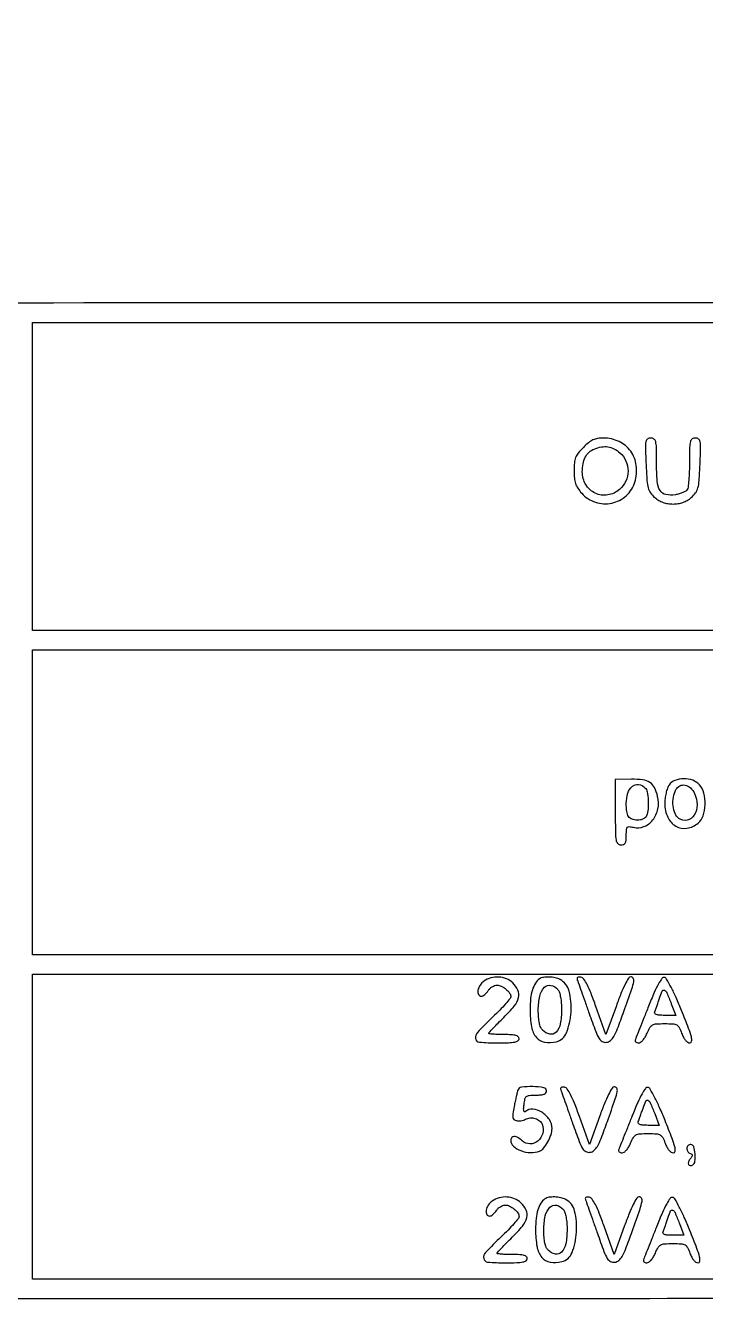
# Model space of a CAD drawing. Header units: millimetres. Extents: x 9982696 to 10277415, y 3207660 to 3335318.
# Drawn here: x 10019436.5 to 10019467.9, y 3333524 to 3333582.7 of the extents above; entities that cross this region are included whole.
import ezdxf

# ---------------------------------------------------------------- set-up
doc = ezdxf.new("R2010")
doc.units = ezdxf.units.MM
doc.header["$LTSCALE"] = 2

msp = doc.modelspace()

# ---------------------------------------------------------------- linework, layer by layer
msp.add_lwpolyline([(10019324.143, 3333524.021, 0.000002), (10019350.551, 3333523.998, 0.000133), (10019379.648, 3333523.981, 0.00008), (10019414.173, 3333523.975, 0.000071), (10019459.713, 3333523.982, 0.000351), (10019485.391, 3333524.007, 0.000016), (10019504.112, 3333524.039, 0.198457), (10019504.325, 3333524.128, 0.196938), (10019504.411, 3333524.334, 0.000233), (10019504.445, 3333529.037, 0.001377), (10019504.47, 3333535.563, 0.00029), (10019504.477, 3333546.965, 0.00015), (10019504.472, 3333561.793, 0.002539), (10019504.445, 3333566.687, 0.002021), (10019504.403, 3333569.501, 0.271532), (10019504.231, 3333569.782, 0.123497), (10019503.626, 3333569.934, 0.000003), (10019414.011, 3333569.924, 0.000002), (10019324.291, 3333569.913, 0.19888)], format="xyb")
for points in [[(10019503.589, 3333561.918), (10019503.589, 3333554.812), (10019470.214, 3333554.812), (10019436.839, 3333554.812), (10019436.839, 3333561.918), (10019436.839, 3333569.025), (10019470.214, 3333569.025), (10019503.589, 3333569.025)], [(10019503.589, 3333546.881), (10019503.589, 3333539.838), (10019470.214, 3333539.838), (10019436.839, 3333539.838), (10019436.839, 3333546.881), (10019436.839, 3333553.924), (10019470.214, 3333553.924), (10019503.589, 3333553.924)], [(10019503.589, 3333531.907), (10019503.589, 3333524.864), (10019470.214, 3333524.864), (10019436.839, 3333524.864), (10019436.839, 3333531.907), (10019436.839, 3333538.95), (10019470.214, 3333538.95), (10019503.589, 3333538.95)]]:
    msp.add_lwpolyline(points, close=True)
for points in [[(10019462.27, 3333563.264, 0.025675), (10019462.035, 3333563.003, 0.075536), (10019461.913, 3333562.795, 0.072773), (10019461.855, 3333562.557, 0.022645), (10019461.838, 3333562.187, 0.022905), (10019461.854, 3333561.837, 0.058966), (10019461.907, 3333561.59, 0.065901), (10019462.012, 3333561.379, 0.034713), (10019462.192, 3333561.147, 0.13198), (10019462.824, 3333560.733, 0.131389), (10019463.579, 3333560.691, 0.133102), (10019464.247, 3333561.031, 0.136982), (10019464.643, 3333561.659, 0.102343), (10019464.71, 3333562.422, 0.126452), (10019464.454, 3333563.085, 0.129198), (10019463.915, 3333563.533, 0.109406), (10019463.19, 3333563.695, 0.040965), (10019462.925, 3333563.673, 0.068932), (10019462.713, 3333563.607, 0.061111), (10019462.51, 3333563.48, 0.025798)], [(10019465.161, 3333562.473, 0.005983), (10019465.203, 3333561.727, 0.047791), (10019465.258, 3333561.388, 0.093937), (10019465.365, 3333561.165, 0.056841), (10019465.564, 3333560.95, 0.043464), (10019465.749, 3333560.817, 0.048555), (10019465.949, 3333560.723, 0.04741), (10019466.166, 3333560.668, 0.038283), (10019466.407, 3333560.649, 0.038283), (10019466.647, 3333560.668, 0.04741), (10019466.865, 3333560.723, 0.048555), (10019467.064, 3333560.817, 0.043464), (10019467.25, 3333560.95, 0.056841), (10019467.449, 3333561.165, 0.093937), (10019467.555, 3333561.388, 0.047791), (10019467.611, 3333561.727, 0.005983), (10019467.653, 3333562.473, 0.003501), (10019467.681, 3333563.251, 0.051098), (10019467.661, 3333563.525, 0.195044), (10019467.585, 3333563.647, 0.157735), (10019467.437, 3333563.695, 0.149964), (10019467.289, 3333563.65, 0.186131), (10019467.207, 3333563.532, 0.054979), (10019467.174, 3333563.273, 0.004459), (10019467.166, 3333562.585, -0.008607), (10019467.158, 3333562.148, -0.011609), (10019467.135, 3333561.753, -0.008767), (10019467.102, 3333561.426, -0.112401), (10019467.061, 3333561.311, -0.11663), (10019466.992, 3333561.244, -0.03378), (10019466.857, 3333561.175, -0.031977), (10019466.691, 3333561.116, -0.0293), (10019466.514, 3333561.076, -0.089741), (10019466.072, 3333561.084, -0.214395), (10019465.81, 3333561.271, -0.114011), (10019465.678, 3333561.696, -0.0187), (10019465.645, 3333562.562, 0.00431), (10019465.639, 3333563.266, 0.054004), (10019465.606, 3333563.53, 0.185414), (10019465.525, 3333563.649, 0.152266), (10019465.377, 3333563.695, 0.157735), (10019465.229, 3333563.647, 0.195044), (10019465.152, 3333563.525, 0.051098), (10019465.132, 3333563.251, 0.003501)], [(10019463.954, 3333563.011, -0.110389), (10019464.235, 3333562.633, -0.107816), (10019464.333, 3333562.168, -0.106886), (10019464.227, 3333561.702, -0.106793), (10019463.939, 3333561.321, -0.138023), (10019463.392, 3333561.066, -0.151656), (10019462.815, 3333561.147, -0.150028), (10019462.381, 3333561.542, -0.13451), (10019462.219, 3333562.131, -0.046089), (10019462.254, 3333562.506, -0.073739), (10019462.358, 3333562.81, -0.086149), (10019462.531, 3333563.037, -0.091602), (10019462.767, 3333563.187, -0.050952), (10019463.103, 3333563.284, -0.081817), (10019463.401, 3333563.288, -0.084136), (10019463.678, 3333563.198, -0.056924)], [(10019463.742, 3333546.423, 0.003025), (10019463.748, 3333545.485, 0.038648), (10019463.779, 3333545.134, 0.143805), (10019463.856, 3333544.976, 0.211282), (10019463.996, 3333544.914, 0.08801), (10019464.123, 3333544.936, 0.177544), (10019464.2, 3333545.001, 0.107342), (10019464.239, 3333545.127, 0.022274), (10019464.25, 3333545.36, -0.015243), (10019464.258, 3333545.63, -0.169164), (10019464.299, 3333545.728, -0.24275), (10019464.384, 3333545.76, -0.033224), (10019464.577, 3333545.725, 0.157483), (10019465.06, 3333545.757, 0.132422), (10019465.473, 3333546.066, 0.117375), (10019465.708, 3333546.576, 0.108327), (10019465.697, 3333547.154, 0.056096), (10019465.552, 3333547.558, 0.134657), (10019465.342, 3333547.795, 0.114092), (10019465.016, 3333547.914, 0.034314), (10019464.487, 3333547.943), (10019463.742, 3333547.932)], [(10019466.224, 3333547.677, 0.069208), (10019466.147, 3333547.528, 0.027605), (10019466.084, 3333547.307, 0.02658), (10019466.041, 3333547.056, 0.029492), (10019466.026, 3333546.811, 0.10657), (10019466.16, 3333546.191, 0.1564), (10019466.531, 3333545.781, 0.172042), (10019467.043, 3333545.685, 0.131935), (10019467.567, 3333545.918, 0.14708), (10019467.794, 3333546.251, 0.068462), (10019467.883, 3333546.771, 0.067409), (10019467.828, 3333547.308, 0.125381), (10019467.624, 3333547.692, 0.124051), (10019467.313, 3333547.9, 0.088278), (10019466.897, 3333547.97, 0.091274), (10019466.495, 3333547.891, 0.147315)], [(10019465.112, 3333547.553, -0.152596), (10019465.213, 3333547.362, -0.030439), (10019465.259, 3333546.973, -0.033005), (10019465.256, 3333546.562, -0.073232), (10019465.188, 3333546.257, -0.122927), (10019465.132, 3333546.177, -0.069839), (10019465.033, 3333546.113, -0.06032), (10019464.903, 3333546.07, -0.04885), (10019464.757, 3333546.056, -0.088295), (10019464.514, 3333546.099, -0.161812), (10019464.358, 3333546.223, -0.112807), (10019464.274, 3333546.453, -0.03189), (10019464.25, 3333546.836, -0.075797), (10019464.321, 3333547.305, -0.144667), (10019464.531, 3333547.619, -0.211478), (10019464.818, 3333547.7, -0.162732)], [(10019467.398, 3333547.289, -0.110591), (10019467.519, 3333546.762, -0.141153), (10019467.384, 3333546.284, -0.202297), (10019467.062, 3333546.056, -0.209919), (10019466.68, 3333546.133, -0.142725), (10019466.499, 3333546.359, -0.072572), (10019466.409, 3333546.715, -0.067353), (10019466.422, 3333547.114, -0.081512), (10019466.542, 3333547.468, -0.15486), (10019466.722, 3333547.643, -0.169398), (10019466.963, 3333547.674, -0.137405), (10019467.21, 3333547.546, -0.093389)], [(10019457.679, 3333538.625, 0.096579), (10019457.499, 3333538.439, 0.100221), (10019457.405, 3333538.2, 0.157297), (10019457.431, 3333538.013, 0.28805), (10019457.557, 3333537.934, 0.121331), (10019457.629, 3333537.952, 0.047568), (10019457.716, 3333538.009, 0.043473), (10019457.803, 3333538.091, 0.041443), (10019457.875, 3333538.188, -0.061547), (10019457.954, 3333538.285, -0.050971), (10019458.059, 3333538.367, -0.052986), (10019458.172, 3333538.423, -0.088032), (10019458.277, 3333538.442, -0.112182), (10019458.482, 3333538.396, -0.062377), (10019458.698, 3333538.257, -0.063962), (10019458.865, 3333538.076, -0.156061), (10019458.92, 3333537.905, -0.176188), (10019458.889, 3333537.821, -0.007375), (10019458.677, 3333537.576, -0.011969), (10019458.411, 3333537.29, -0.008143), (10019458.095, 3333536.978, 0.011195), (10019457.376, 3333536.258, 0.23413), (10019457.287, 3333535.976, 0.3469), (10019457.469, 3333535.809, 0.019493), (10019458.285, 3333535.777, 0.006994), (10019458.817, 3333535.785, 0.039364), (10019459.1, 3333535.815, 0.093584), (10019459.248, 3333535.873, 0.258593), (10019459.3, 3333535.967, 0.211442), (10019459.26, 3333536.058, 0.118311), (10019459.152, 3333536.117, 0.054498), (10019458.951, 3333536.149, 0.01212), (10019458.603, 3333536.158, -0.008175), (10019458.335, 3333536.162, -0.013563), (10019458.11, 3333536.176, -0.00717), (10019457.926, 3333536.194, -0.380739), (10019457.905, 3333536.219, -0.189423), (10019457.92, 3333536.258, -0.002367), (10019458.11, 3333536.46, -0.006564), (10019458.335, 3333536.692, -0.004204), (10019458.603, 3333536.955, 0.029162), (10019459.08, 3333537.475, 0.109426), (10019459.278, 3333537.868, 0.1695), (10019459.248, 3333538.209, 0.098761), (10019459.007, 3333538.547, 0.092568), (10019458.716, 3333538.733, 0.081683), (10019458.363, 3333538.813, 0.080732), (10019458.001, 3333538.776, 0.087155)], [(10019460.239, 3333538.726, 0.110049), (10019460.052, 3333538.529, 0.061823), (10019459.917, 3333538.227, 0.048132), (10019459.835, 3333537.822, 0.026075), (10019459.808, 3333537.314, 0.042303), (10019459.876, 3333536.517, 0.129942), (10019460.099, 3333536.027, 0.183177), (10019460.479, 3333535.808, 0.101861), (10019461.022, 3333535.831, 0.243252), (10019461.492, 3333536.246, 0.077347), (10019461.698, 3333537.187, 0.075493), (10019461.611, 3333538.167, 0.213051), (10019461.199, 3333538.698, 0.069694), (10019460.97, 3333538.783, 0.046241), (10019460.691, 3333538.816, 0.047239), (10019460.426, 3333538.799, 0.107449)], [(10019461.091, 3333538.235, -0.100058), (10019461.161, 3333538.106, -0.027959), (10019461.215, 3333537.881, -0.025823), (10019461.251, 3333537.605, -0.019689), (10019461.263, 3333537.3, -0.046399), (10019461.203, 3333536.656, -0.141615), (10019461.008, 3333536.268, -0.263218), (10019460.721, 3333536.177, -0.14564), (10019460.388, 3333536.357, -0.098583), (10019460.299, 3333536.49, -0.046), (10019460.238, 3333536.69, -0.035132), (10019460.2, 3333536.956, -0.017), (10019460.189, 3333537.3, -0.053553), (10019460.257, 3333537.938, -0.139327), (10019460.473, 3333538.342, -0.262758), (10019460.772, 3333538.431, -0.164797)], [(10019461.99, 3333538.677, -0.000822), (10019462.032, 3333538.558, -0.000038), (10019462.175, 3333538.153, -0.000063), (10019462.345, 3333537.672, -0.000045), (10019462.535, 3333537.135, 0.004272), (10019462.837, 3333536.301, 0.045621), (10019462.993, 3333535.977, 0.137433), (10019463.14, 3333535.837, 0.153074), (10019463.331, 3333535.802, 0.144936), (10019463.52, 3333535.884, 0.089813), (10019463.675, 3333536.071, 0.038008), (10019463.847, 3333536.437, 0.005268), (10019464.137, 3333537.226, 0.001973), (10019464.502, 3333538.265, 0.034821), (10019464.595, 3333538.609, 0.189261), (10019464.568, 3333538.758, 0.259955), (10019464.452, 3333538.823, 0.266042), (10019464.354, 3333538.767, 0.017444), (10019464.193, 3333538.468, 0.019388), (10019464.005, 3333538.05, 0.008886), (10019463.791, 3333537.492), (10019463.309, 3333536.162), (10019462.848, 3333537.461, 0.00813), (10019462.621, 3333538.068, 0.025241), (10019462.441, 3333538.467, 0.034852), (10019462.288, 3333538.719, 0.193485), (10019462.157, 3333538.804, 0.048501), (10019462.062, 3333538.813, 0.162897), (10019462.003, 3333538.793, 0.225503), (10019461.979, 3333538.747, 0.095129)], [(10019465.275, 3333537.463, -0.000054), (10019465.062, 3333536.927, -0.000077), (10019464.872, 3333536.45, -0.000044), (10019464.712, 3333536.047, -0.001085), (10019464.667, 3333535.936, 0.125979), (10019464.659, 3333535.875, 0.158153), (10019464.683, 3333535.823, 0.131206), (10019464.737, 3333535.789, 0.075984), (10019464.814, 3333535.777, 0.155429), (10019464.909, 3333535.808, 0.056533), (10019465.017, 3333535.904, 0.047742), (10019465.121, 3333536.046, 0.035395), (10019465.209, 3333536.221, -0.030261), (10019465.338, 3333536.484, -0.139018), (10019465.458, 3333536.602, -0.110131), (10019465.636, 3333536.653, -0.015682), (10019466.02, 3333536.665, -0.014838), (10019466.406, 3333536.654, -0.114354), (10019466.579, 3333536.603, -0.148033), (10019466.69, 3333536.486, -0.030303), (10019466.805, 3333536.221, 0.034008), (10019466.886, 3333536.037, 0.055931), (10019466.981, 3333535.897, 0.071599), (10019467.083, 3333535.807, 0.145627), (10019467.184, 3333535.777, 0.381025), (10019467.266, 3333535.851, 0.091752), (10019467.253, 3333536.049, 0.029255), (10019467.127, 3333536.443, 0.003747), (10019466.801, 3333537.268, 0.008564), (10019466.547, 3333537.867, 0.015168), (10019466.315, 3333538.351, 0.010953), (10019466.112, 3333538.722, 0.217976), (10019466.009, 3333538.796, 0.289023), (10019465.894, 3333538.751, 0.032977), (10019465.736, 3333538.504, 0.024285), (10019465.538, 3333538.101, 0.007149)], [(10019466.323, 3333537.585), (10019466.532, 3333537.046), (10019466.015, 3333537.046, -0.01704), (10019465.777, 3333537.054, -0.067552), (10019465.635, 3333537.084, -0.164567), (10019465.57, 3333537.134, -0.248305), (10019465.563, 3333537.205, 0.012127), (10019465.598, 3333537.295, 0.002423), (10019465.656, 3333537.458, 0.002561), (10019465.721, 3333537.648, 0.002386), (10019465.785, 3333537.843, -0.025972), (10019465.91, 3333538.168, -0.42246), (10019466.009, 3333538.204, -0.182305), (10019466.118, 3333538.091, -0.008425)], [(10019459.241, 3333533.588, 0.019806), (10019459.215, 3333533.493, 0.003017), (10019459.171, 3333533.302, 0.003373), (10019459.121, 3333533.075, 0.002916), (10019459.072, 3333532.837, 0.010808), (10019459.014, 3333532.502, 0.076736), (10019459.014, 3333532.338, 0.175567), (10019459.065, 3333532.245, 0.11707), (10019459.173, 3333532.187, 0.061312), (10019459.272, 3333532.174, 0.038015), (10019459.389, 3333532.182, 0.037692), (10019459.506, 3333532.207, 0.054643), (10019459.602, 3333532.248, -0.110143), (10019459.813, 3333532.311, -0.090991), (10019460.047, 3333532.286, -0.094877), (10019460.248, 3333532.181, -0.134414), (10019460.367, 3333532.019, -0.153439), (10019460.393, 3333531.597, -0.161), (10019460.172, 3333531.245, -0.177795), (10019459.804, 3333531.116, -0.182335), (10019459.444, 3333531.257, 0.048868), (10019459.246, 3333531.404, 0.125111), (10019459.076, 3333531.455, 0.233077), (10019458.966, 3333531.406, 0.176096), (10019458.92, 3333531.279, 0.213999), (10019459.04, 3333531.01, 0.092136), (10019459.384, 3333530.802, 0.080177), (10019459.832, 3333530.712, 0.10195), (10019460.247, 3333530.78, 0.133639), (10019460.432, 3333530.916, 0.041672), (10019460.626, 3333531.206, 0.042134), (10019460.775, 3333531.537, 0.08469), (10019460.823, 3333531.82, 0.147493), (10019460.699, 3333532.232, 0.103527), (10019460.351, 3333532.575, 0.118293), (10019459.933, 3333532.722, 0.225412), (10019459.605, 3333532.605, -0.242385), (10019459.557, 3333532.589, -0.301959), (10019459.523, 3333532.621, -0.072324), (10019459.513, 3333532.729, -0.014854), (10019459.53, 3333532.922, -0.025547), (10019459.575, 3333533.189, -0.16889), (10019459.645, 3333533.302, -0.152299), (10019459.775, 3333533.354, -0.019657), (10019460.076, 3333533.366, 0.021248), (10019460.307, 3333533.376, 0.070869), (10019460.455, 3333533.41, 0.129236), (10019460.538, 3333533.47, 0.173901), (10019460.569, 3333533.556, 0.365595), (10019460.442, 3333533.707, 0.036244), (10019459.935, 3333533.756, 0.035529), (10019459.416, 3333533.731, 0.293055)], [(10019461.228, 3333533.601, -0.000822), (10019461.27, 3333533.482, -0.000038), (10019461.414, 3333533.077, -0.000063), (10019461.584, 3333532.596, -0.000045), (10019461.773, 3333532.059, 0.004272), (10019462.076, 3333531.225, 0.045621), (10019462.232, 3333530.901, 0.137433), (10019462.378, 3333530.761, 0.153074), (10019462.57, 3333530.726, 0.144936), (10019462.758, 3333530.808, 0.089813), (10019462.914, 3333530.995, 0.038008), (10019463.086, 3333531.361, 0.005268), (10019463.376, 3333532.15, 0.001973), (10019463.741, 3333533.189, 0.034821), (10019463.834, 3333533.533, 0.189261), (10019463.807, 3333533.682, 0.259955), (10019463.691, 3333533.747, 0.266042), (10019463.593, 3333533.691, 0.017444), (10019463.431, 3333533.392, 0.019388), (10019463.244, 3333532.974, 0.008886), (10019463.03, 3333532.416), (10019462.547, 3333531.086), (10019462.086, 3333532.385, 0.00813), (10019461.859, 3333532.992, 0.025241), (10019461.679, 3333533.391, 0.034852), (10019461.526, 3333533.643, 0.193485), (10019461.396, 3333533.728, 0.048501), (10019461.3, 3333533.737, 0.162897), (10019461.241, 3333533.717, 0.225503), (10019461.217, 3333533.671, 0.095129)], [(10019464.513, 3333532.387, -0.000054), (10019464.3, 3333531.851, -0.000077), (10019464.11, 3333531.374, -0.000044), (10019463.95, 3333530.971, -0.001085), (10019463.906, 3333530.86, 0.125979), (10019463.897, 3333530.799, 0.158153), (10019463.921, 3333530.747, 0.131206), (10019463.975, 3333530.713, 0.075984), (10019464.052, 3333530.701, 0.155429), (10019464.148, 3333530.732, 0.056533), (10019464.255, 3333530.828, 0.047742), (10019464.36, 3333530.97, 0.035395), (10019464.448, 3333531.145, -0.030261), (10019464.577, 3333531.408, -0.139018), (10019464.697, 3333531.526, -0.110131), (10019464.875, 3333531.577, -0.015682), (10019465.258, 3333531.589, -0.014838), (10019465.645, 3333531.578, -0.114354), (10019465.818, 3333531.527, -0.148033), (10019465.929, 3333531.41, -0.030303), (10019466.043, 3333531.145, 0.034008), (10019466.124, 3333530.961, 0.055931), (10019466.22, 3333530.821, 0.071599), (10019466.321, 3333530.731, 0.145627), (10019466.422, 3333530.701, 0.381025), (10019466.505, 3333530.775, 0.091752), (10019466.491, 3333530.973, 0.029255), (10019466.365, 3333531.367, 0.003747), (10019466.04, 3333532.192, 0.008564), (10019465.786, 3333532.791, 0.015168), (10019465.554, 3333533.275, 0.010953), (10019465.351, 3333533.646, 0.217976), (10019465.248, 3333533.72, 0.289023), (10019465.132, 3333533.675, 0.032977), (10019464.975, 3333533.428, 0.024285), (10019464.777, 3333533.025, 0.007149)], [(10019465.562, 3333532.509), (10019465.77, 3333531.97), (10019465.253, 3333531.97, -0.01704), (10019465.016, 3333531.978, -0.067552), (10019464.874, 3333532.008, -0.164567), (10019464.808, 3333532.058, -0.248305), (10019464.802, 3333532.129, 0.012127), (10019464.837, 3333532.219, 0.002423), (10019464.894, 3333532.382, 0.002561), (10019464.959, 3333532.572, 0.002386), (10019465.024, 3333532.767, -0.025972), (10019465.149, 3333533.092, -0.42246), (10019465.248, 3333533.128, -0.182305), (10019465.357, 3333533.015, -0.008425)], [(10019467.041, 3333530.902, 0.081183), (10019467.053, 3333530.829, 0.068449), (10019467.088, 3333530.759, 0.06988), (10019467.139, 3333530.703, 0.092683), (10019467.2, 3333530.669, -0.0718), (10019467.272, 3333530.633, -0.243372), (10019467.295, 3333530.588, -0.149588), (10019467.276, 3333530.526, -0.025095), (10019467.201, 3333530.425, 0.085687), (10019467.122, 3333530.286, 0.182844), (10019467.123, 3333530.164, 0.295538), (10019467.198, 3333530.111, 0.150993), (10019467.313, 3333530.141, 0.228868), (10019467.419, 3333530.308, 0.050867), (10019467.425, 3333530.657, 0.052762), (10019467.361, 3333530.986, 0.329698), (10019467.232, 3333531.082, 0.09335), (10019467.159, 3333531.068, 0.096425), (10019467.097, 3333531.029, 0.099164), (10019467.056, 3333530.971, 0.105033)], [(10019458.06, 3333528.473, 0.096579), (10019457.88, 3333528.287, 0.100221), (10019457.786, 3333528.048, 0.157297), (10019457.812, 3333527.861, 0.28805), (10019457.937, 3333527.782, 0.121331), (10019458.01, 3333527.8, 0.047568), (10019458.097, 3333527.857, 0.043473), (10019458.183, 3333527.939, 0.041443), (10019458.256, 3333528.036, -0.061547), (10019458.335, 3333528.133, -0.050971), (10019458.439, 3333528.215, -0.052986), (10019458.553, 3333528.271, -0.088032), (10019458.658, 3333528.29, -0.112182), (10019458.862, 3333528.244, -0.062377), (10019459.079, 3333528.105, -0.063962), (10019459.246, 3333527.924, -0.156061), (10019459.3, 3333527.753, -0.176188), (10019459.27, 3333527.669, -0.007375), (10019459.058, 3333527.424, -0.011969), (10019458.792, 3333527.138, -0.008143), (10019458.476, 3333526.826, 0.011195), (10019457.756, 3333526.106, 0.23413), (10019457.668, 3333525.824, 0.3469), (10019457.849, 3333525.657, 0.019493), (10019458.666, 3333525.625, 0.006994), (10019459.198, 3333525.633, 0.039364), (10019459.48, 3333525.663, 0.093584), (10019459.629, 3333525.721, 0.258593), (10019459.681, 3333525.815, 0.211442), (10019459.641, 3333525.906, 0.118311), (10019459.533, 3333525.965, 0.054498), (10019459.332, 3333525.997, 0.01212), (10019458.983, 3333526.006, -0.008175), (10019458.716, 3333526.01, -0.013563), (10019458.49, 3333526.024, -0.00717), (10019458.307, 3333526.042, -0.380739), (10019458.285, 3333526.067, -0.189423), (10019458.301, 3333526.106, -0.002367), (10019458.49, 3333526.308, -0.006564), (10019458.716, 3333526.54, -0.004204), (10019458.983, 3333526.803, 0.029162), (10019459.46, 3333527.323, 0.109426), (10019459.658, 3333527.716, 0.1695), (10019459.629, 3333528.057, 0.098761), (10019459.387, 3333528.395, 0.092568), (10019459.096, 3333528.581, 0.081683), (10019458.744, 3333528.661, 0.080732), (10019458.381, 3333528.624, 0.087155)], [(10019460.493, 3333528.574, 0.110049), (10019460.306, 3333528.377, 0.061823), (10019460.171, 3333528.075, 0.048132), (10019460.088, 3333527.67, 0.026075), (10019460.062, 3333527.162, 0.042303), (10019460.129, 3333526.365, 0.129942), (10019460.352, 3333525.875, 0.183177), (10019460.733, 3333525.656, 0.101861), (10019461.276, 3333525.679, 0.243252), (10019461.746, 3333526.094, 0.077347), (10019461.952, 3333527.035, 0.075493), (10019461.865, 3333528.015, 0.213051), (10019461.453, 3333528.546, 0.069694), (10019461.224, 3333528.631, 0.046241), (10019460.945, 3333528.664, 0.047239), (10019460.68, 3333528.647, 0.107449)], [(10019462.37, 3333528.525, -0.000822), (10019462.413, 3333528.406, -0.000038), (10019462.556, 3333528.001, -0.000063), (10019462.726, 3333527.52, -0.000045), (10019462.916, 3333526.983, 0.004272), (10019463.218, 3333526.149, 0.045621), (10019463.374, 3333525.825, 0.137433), (10019463.521, 3333525.685, 0.153074), (10019463.712, 3333525.65, 0.144936), (10019463.9, 3333525.732, 0.089813), (10019464.056, 3333525.919, 0.038008), (10019464.228, 3333526.285, 0.005268), (10019464.518, 3333527.074, 0.001973), (10019464.883, 3333528.113, 0.034821), (10019464.976, 3333528.457, 0.189261), (10019464.949, 3333528.606, 0.259955), (10019464.833, 3333528.671, 0.266042), (10019464.735, 3333528.615, 0.017444), (10019464.573, 3333528.316, 0.019388), (10019464.386, 3333527.898, 0.008886), (10019464.172, 3333527.34), (10019463.69, 3333526.01), (10019463.228, 3333527.309, 0.00813), (10019463.001, 3333527.916, 0.025241), (10019462.821, 3333528.315, 0.034852), (10019462.669, 3333528.567, 0.193485), (10019462.538, 3333528.652, 0.048501), (10019462.442, 3333528.661, 0.162897), (10019462.383, 3333528.641, 0.225503), (10019462.359, 3333528.595, 0.095129)], [(10019465.655, 3333527.311, -0.000054), (10019465.442, 3333526.775, -0.000077), (10019465.253, 3333526.298, -0.000044), (10019465.092, 3333525.895, -0.001085), (10019465.048, 3333525.784, 0.125979), (10019465.04, 3333525.723, 0.158153), (10019465.063, 3333525.671, 0.131206), (10019465.118, 3333525.637, 0.075984), (10019465.194, 3333525.625, 0.155429), (10019465.29, 3333525.656, 0.056533), (10019465.398, 3333525.752, 0.047742), (10019465.502, 3333525.894, 0.035395), (10019465.59, 3333526.069, -0.030261), (10019465.719, 3333526.332, -0.139018), (10019465.839, 3333526.45, -0.110131), (10019466.017, 3333526.501, -0.015682), (10019466.4, 3333526.513, -0.014838), (10019466.787, 3333526.502, -0.114354), (10019466.96, 3333526.451, -0.148033), (10019467.071, 3333526.334, -0.030303), (10019467.186, 3333526.069, 0.034008), (10019467.267, 3333525.885, 0.055931), (10019467.362, 3333525.745, 0.071599), (10019467.463, 3333525.655, 0.145627), (10019467.565, 3333525.625, 0.381025), (10019467.647, 3333525.699, 0.091752), (10019467.633, 3333525.897, 0.029255), (10019467.507, 3333526.291, 0.003747), (10019467.182, 3333527.116, 0.008564), (10019466.928, 3333527.715, 0.015168), (10019466.696, 3333528.199, 0.010953), (10019466.493, 3333528.57, 0.217976), (10019466.39, 3333528.644, 0.289023), (10019466.274, 3333528.599, 0.032977), (10019466.117, 3333528.352, 0.024285), (10019465.919, 3333527.949, 0.007149)], [(10019461.345, 3333528.083, -0.100058), (10019461.414, 3333527.954, -0.027959), (10019461.469, 3333527.729, -0.025823), (10019461.505, 3333527.453, -0.019689), (10019461.517, 3333527.148, -0.046399), (10019461.457, 3333526.504, -0.141615), (10019461.262, 3333526.116, -0.263218), (10019460.975, 3333526.025, -0.14564), (10019460.642, 3333526.205, -0.098583), (10019460.553, 3333526.338, -0.046), (10019460.491, 3333526.538, -0.035132), (10019460.454, 3333526.804, -0.017), (10019460.443, 3333527.148, -0.053553), (10019460.511, 3333527.786, -0.139327), (10019460.727, 3333528.19, -0.262758), (10019461.026, 3333528.279, -0.164797)], [(10019466.704, 3333527.433), (10019466.912, 3333526.894), (10019466.395, 3333526.894, -0.01704), (10019466.158, 3333526.902, -0.067552), (10019466.016, 3333526.932, -0.164567), (10019465.95, 3333526.982, -0.248305), (10019465.944, 3333527.053, 0.012127), (10019465.979, 3333527.143, 0.002423), (10019466.036, 3333527.306, 0.002561), (10019466.101, 3333527.496, 0.002386), (10019466.166, 3333527.691, -0.025972), (10019466.291, 3333528.016, -0.42246), (10019466.39, 3333528.052, -0.182305), (10019466.499, 3333527.939, -0.008425)]]:
    msp.add_lwpolyline(points, format="xyb", close=True)

doc.saveas('drawing.dxf')
